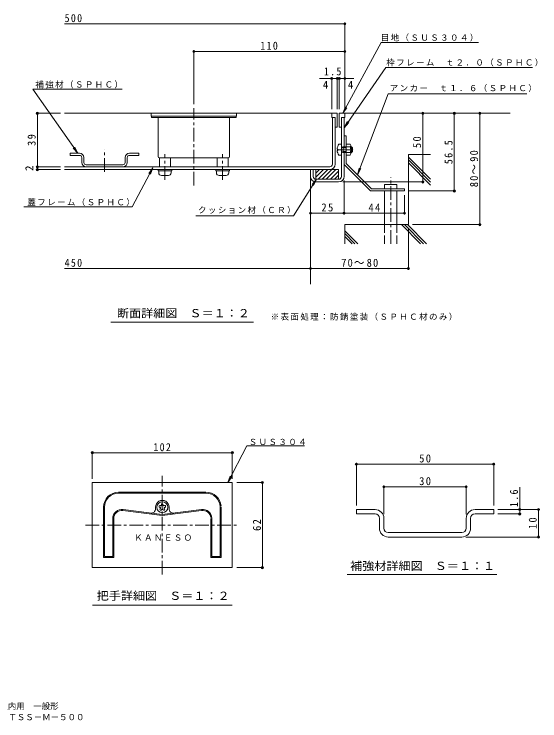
# Model space of a CAD drawing. Units: millimetres on the paper, enlarged 5 times, with parts at other scales. Extents: x -885 to 903, y -680 to 607.
# Drawn here: x -55 to 903, y -680 to 607 of the extents above; entities that cross this region are included whole.
import ezdxf
from ezdxf.enums import TextEntityAlignment as Align

# ---------------------------------------------------------------- set-up
doc = ezdxf.new("R2010")
doc.units = ezdxf.units.MM
doc.header["$LTSCALE"] = 5
doc.header["$PDMODE"] = 32
doc.header["$PDSIZE"] = 4
doc.linetypes.add('CHAIN1', pattern=[8, 5, -1, 1, -1])
doc.linetypes.add('DASHED3', pattern=[4, 3, -1])
for name, color, linetype, lineweight in [('D-1_ピット', 2, 'Continuous', 9), ('D-2_蓋', 3, 'Continuous', 9), ('D-3_受枠', 4, 'Continuous', 9), ('D-4_寸法', 7, 'Continuous', 9), ('D-6_躯体', 6, 'Continuous', 5), ('F-0_F-0ﾚｲﾔ', 7, 'Continuous', 9), ('F-4_F-4ﾚｲﾔ', 7, 'Continuous', 9), ('F-F_F-Fﾚｲﾔ', 7, 'Continuous', 9)]:
    doc.layers.add(name, color=color, linetype=linetype, lineweight=lineweight)
doc.layers.add('F-5_F-5ﾚｲﾔ', color=7, linetype='Continuous')
doc.styles.add('ＭＳ ゴシック', font='')
doc.styles.get('ＭＳ ゴシック').set_extended_font_data('MS Gothic')

msp = doc.modelspace()

# ---------------------------------------------------------------- linework, layer by layer
at = {"layer": 'D-1_ピット'}
for p, q in [((195.027, 420.948), (195.027, 425.948)), ((350.027, 420.948), (350.027, 425.948)), ((537.527, 425.948), (537.527, 400.948)), ((537.527, 425.948), (547.527, 425.948)), ((547.527, 425.948), (547.527, 418.448)), ((350.027, 420.948), (195.027, 420.948)), ((195.527, 420.948), (195.527, 418.448)), ((349.527, 418.448), (195.527, 418.448)), ((207.527, 347.198), (207.527, 418.448)), ((337.527, 347.198), (337.527, 418.448)), ((349.527, 420.948), (349.527, 418.448)), ((541.277, 418.448), (547.527, 418.448)), ((541.277, 418.448), (541.277, 310.948)), ((546.277, 418.448), (546.277, 364.698)), ((537.527, 400.948), (541.277, 400.948)), ((546.277, 384.698), (550.276, 384.698)), ((550.276, 384.698), (550.276, 334.698)), ((533.575, 360.948), (534.578, 360.948)), ((534.578, 358.448), (534.578, 360.948)), ((536.968, 369.698), (541.277, 369.698)), ((544.777, 363.198), (541.52, 365.144)), ((544.777, 364.698), (543.5, 363.961)), ((544.777, 364.698), (550.276, 364.698)), ((544.777, 363.198), (550.276, 363.198)), ((557.338, 369.823), (550.276, 369.823)), ((557.338, 364.771), (550.276, 364.771)), ((558.277, 367.297), (558.277, 352.099)), ((558.277, 364.698), (559.777, 364.698)), ((558.277, 363.198), (561.277, 363.198)), ((559.776, 354.698), (559.776, 364.698)), ((561.277, 363.198), (559.777, 364.698)), ((561.277, 363.198), (561.277, 356.198)), ((47.527, 349.448), (47.527, 353.448)), ((64.527, 353.448), (47.527, 353.448)), ((64.527, 349.448), (47.527, 349.448)), ((155.527, 353.448), (172.527, 353.448)), ((155.527, 349.448), (172.527, 349.448)), ((172.527, 349.448), (172.527, 353.448)), ((533.575, 358.448), (534.578, 358.448)), ((541.277, 349.698), (536.968, 349.698)), ((544.777, 356.198), (541.52, 354.252)), ((544.777, 356.198), (550.276, 356.198)), ((544.777, 354.698), (550.276, 354.698)), ((546.277, 354.698), (546.277, 310.948)), ((557.338, 354.625), (550.276, 354.625)), ((557.338, 349.573), (550.276, 349.573)), ((558.277, 356.198), (561.277, 356.198)), ((558.277, 354.698), (559.776, 354.698)), ((561.277, 356.198), (559.776, 354.698)), ((68.527, 336.448), (68.527, 345.448)), ((72.527, 345.448), (72.527, 336.448)), ((147.527, 345.448), (147.527, 336.448)), ((151.527, 336.448), (151.527, 345.448)), ((210.027, 328.448), (210.027, 344.698)), ((335.027, 344.698), (210.027, 344.698)), ((230.027, 328.448), (230.027, 344.698)), ((315.027, 328.448), (315.027, 344.698)), ((335.027, 328.448), (335.027, 344.698)), ((550.276, 334.698), (596.277, 288.698)), ((143.527, 332.448), (76.527, 332.448)), ((207.527, 320.948), (207.527, 323.448)), ((232.527, 320.948), (232.527, 323.448)), ((312.527, 320.948), (312.527, 323.448)), ((337.527, 320.948), (337.527, 323.448)), ((485.027, 310.948), (485.027, 323.448)), ((490.027, 310.948), (490.027, 323.448)), ((546.277, 333.041), (594.62, 284.698)), ((232.527, 320.948), (207.527, 320.948)), ((208.777, 317.698), (208.777, 320.948)), ((226.277, 312.698), (213.777, 312.698)), ((231.277, 317.698), (231.277, 320.948)), ((312.527, 320.948), (337.527, 320.948)), ((313.777, 317.698), (313.777, 320.948)), ((318.777, 312.698), (331.277, 312.698)), ((336.277, 317.698), (336.277, 320.948)), ((495.027, 305.948), (536.277, 305.948)), ((495.027, 300.948), (536.277, 300.948)), ((594.62, 284.698), (656.277, 284.698)), ((596.277, 288.698), (656.277, 288.698)), ((656.277, 288.698), (656.277, 284.698))]:
    msp.add_line(p, q, dxfattribs=at)
at = {"layer": 'D-1_ピット', "linetype": 'CHAIN1'}
for p, q in [((272.527, 294.511), (272.527, 435.217)), ((110.027, 319.559), (110.027, 359.582)), ((220.027, 304.616), (220.027, 351.714)), ((325.027, 304.616), (325.027, 351.714)), ((533.359, 359.698), (563.563, 359.698))]:
    msp.add_line(p, q, dxfattribs=at)
at = {"layer": 'D-1_ピット'}
msp.add_lwpolyline([(544.777, 364.698), (544.777, 354.698), (543.5, 355.435)], dxfattribs=at)
for centre, radius, start, end in [((549.777, 359.698), 16.25, 142.02013, 175.58826), ((541.777, 365.573), 0.5, 180, 239.14018), ((554.407, 367.297), 3.869, 319.24529, 40.75453), ((544.091, 359.698), 14.185, 339.04448, 20.95552), ((64.527, 345.448), 8, 0, 90), ((64.527, 345.448), 4, 0, 90), ((155.527, 345.448), 8, 90, 180), ((155.527, 345.448), 4, 90, 180), ((549.777, 359.698), 16.25, 184.41174, 217.97987), ((541.777, 353.823), 0.5, 120.85982, 180), ((554.407, 352.099), 3.869, 319.24486, 40.75514), ((76.527, 336.448), 8, 180, 270), ((76.527, 336.448), 4, 180, 270), ((143.527, 336.448), 4, 270, 0), ((143.527, 336.448), 8, 270, 0), ((210.027, 347.198), 2.5, 180, 270), ((335.027, 347.198), 2.5, 270, 0), ((213.777, 317.698), 5, 180, 270), ((226.277, 317.698), 5, 270, 0), ((318.777, 317.698), 5, 180, 270), ((331.277, 317.698), 5, 270, 0), ((495.027, 310.948), 10, 180, 270), ((495.027, 310.948), 5, 180, 270), ((536.277, 310.948), 5, 270, 0), ((536.277, 310.948), 10, 270, 0)]:
    msp.add_arc(centre, radius, start, end, dxfattribs=at)
at = {"layer": 'D-2_蓋'}
for p, q in [((533.777, 425.948), (37.347, 425.948)), ((523.777, 425.948), (523.777, 418.448)), ((533.777, 425.948), (533.777, 400.948)), ((530.027, 418.448), (523.777, 418.448)), ((525.027, 418.448), (525.027, 333.448)), ((530.027, 418.448), (530.027, 333.448)), ((533.777, 400.948), (530.027, 400.948)), ((520.027, 328.448), (37.347, 328.448)), ((520.027, 323.448), (37.347, 323.448)), ((87.738, -401.303), (87.738, -246.303)), ((87.738, -246.303), (342.738, -246.303)), ((342.738, -401.303), (342.738, -246.303)), ((135.738, -263.803), (294.738, -263.803)), ((135.738, -265.553), (294.738, -265.553)), ((108.238, -382.803), (108.238, -291.303)), ((109.988, -381.053), (109.988, -291.303)), ((143.85, -295.464), (215.238, -304.539)), ((202.738, -294.436), (202.738, -291.303)), ((211.097, -291.797), (210.417, -291.576)), ((211.597, -293.336), (211.177, -293.915)), ((212.179, -288.469), (211.499, -288.248)), ((213.488, -287.518), (213.488, -286.803)), ((214.429, -295.393), (214.008, -295.972)), ((286.626, -295.464), (215.238, -304.539)), ((216.047, -295.393), (216.467, -295.972)), ((216.988, -287.518), (216.988, -286.803)), ((218.297, -288.469), (218.977, -288.248)), ((218.878, -293.336), (219.298, -293.915)), ((219.378, -291.797), (220.058, -291.576)), ((227.738, -294.436), (227.738, -291.303)), ((320.488, -381.053), (320.488, -291.303)), ((322.238, -382.803), (322.238, -291.303)), ((143.629, -297.2), (215.238, -306.303)), ((286.846, -297.2), (215.238, -306.303)), ((303.738, -382.803), (303.738, -312.08)), ((305.488, -381.053), (305.488, -312.08)), ((322.238, -382.803), (303.738, -382.803)), ((320.488, -381.053), (305.488, -381.053)), ((87.738, -401.303), (342.738, -401.303))]:
    msp.add_line(p, q, dxfattribs=at)
at = {"layer": 'D-2_蓋', "linetype": 'CHAIN1'}
for p, q in [((215.238, -413.803), (215.238, -233.803)), ((75.238, -323.803), (355.238, -323.803))]:
    msp.add_line(p, q, dxfattribs=at)
at = {"layer": 'D-2_蓋'}
for points in [[(108.238, -382.803), (126.738, -382.803), (126.738, -312.08)], [(109.988, -381.053), (124.988, -381.053), (124.988, -312.08)]]:
    msp.add_lwpolyline(points, dxfattribs=at)
msp.add_circle((215.238, -291.303), 10, dxfattribs=at)
for centre, radius, start, end in [((520.027, 333.448), 10, 270, 0), ((520.027, 333.448), 5, 270, 0), ((135.738, -291.303), 27.5, 90, 180), ((135.738, -291.303), 25.75, 90, 179.99998), ((294.738, -291.303), 27.5, 4.39571, 90), ((294.738, -291.303), 25.75, 2.24512, 90), ((215.238, -291.303), 12.5, 359.99998, 180), ((141.738, -312.08), 16.75, 82.75548, 179.99998), ((195.238, -294.436), 7.5, 262.75548, 0), ((210.958, -289.912), 1.75, 71.99998, 252), ((212.593, -294.943), 1.75, 144, 324), ((210.788, -292.748), 1, 324, 72), ((212.488, -287.518), 1, 252, 0), ((215.238, -286.803), 1.75, 89.99998, 180), ((215.238, -295.981), 1, 36, 144), ((215.238, -286.803), 1.75, 0, 90), ((217.883, -294.943), 1.75, 216, 36), ((217.988, -287.518), 1, 180, 288), ((219.687, -292.748), 1, 108, 216), ((219.517, -289.912), 1.75, 17.99998, 108), ((219.517, -289.912), 1.75, 288, 18), ((235.238, -294.436), 7.5, 180, 277.24451), ((288.738, -312.08), 16.75, 2.83487, 97.24451), ((141.738, -312.08), 15, 82.75548, 180), ((288.738, -312.08), 15, 7.01646, 97.24451)]:
    msp.add_arc(centre, radius, start, end, dxfattribs=at)
at = {"layer": 'D-3_受枠'}
for p, q in [((495.027, 309.607), (508.868, 323.448)), ((495.027, 317.107), (501.368, 323.448)), ((495.027, 305.948), (495.027, 323.448)), ((498.868, 305.948), (516.368, 323.448)), ((506.368, 305.948), (523.868, 323.448)), ((513.868, 305.948), (531.368, 323.448)), ((520.027, 323.448), (536.277, 323.448)), ((536.277, 305.948), (536.277, 323.448)), ((521.368, 305.948), (536.277, 320.857)), ((528.868, 305.948), (536.277, 313.357))]:
    msp.add_line(p, q, dxfattribs=at)
at = {"layer": 'D-4_寸法'}
for p, q in [((37.347, 588.85), (547.527, 588.85)), ((547.527, 433.448), (547.527, 591.35)), ((613.533, 554.97), (544.128, 425.948)), ((613.533, 554.97), (791.033, 554.97)), ((272.527, 442.717), (272.527, 541.054)), ((272.527, 538.554), (547.527, 538.554)), ((622.169, 509.257), (546.277, 399.817)), ((622.169, 509.257), (889.67, 509.257)), ((533.777, 489.31), (501.496, 489.31)), ((523.777, 433.448), (523.777, 491.811)), ((533.777, 433.448), (533.777, 491.811)), ((537.527, 489.31), (533.777, 489.31)), ((537.527, 433.448), (537.527, 491.811)), ((563.721, 489.31), (537.527, 489.31)), ((-20.388, 470.076), (142.112, 470.076)), ((-20.388, 470.076), (61.531, 353.448)), ((626.523, 461.368), (570.751, 314.224)), ((626.523, 461.368), (879.023, 461.368)), ((544.128, 425.948), (548.562, 437.635)), ((29.847, 425.948), (-14.762, 425.948)), ((-12.262, 328.448), (-12.262, 425.948)), ((544.128, 425.948), (551.436, 436.089)), ((689.611, 300.948), (689.611, 425.948)), ((697.111, 425.948), (692.111, 425.948)), ((746.901, 284.698), (746.901, 425.948)), ((754.401, 425.948), (749.401, 425.948)), ((793.382, 223.254), (793.382, 425.948)), ((800.882, 425.948), (795.882, 425.948)), ((546.277, 399.817), (551.998, 410.931)), ((546.277, 399.817), (554.68, 409.071)), ((61.531, 353.448), (53.073, 362.652)), ((61.531, 353.448), (55.743, 364.527)), ((29.847, 328.448), (-14.762, 328.448)), ((29.847, 323.448), (-14.762, 323.448)), ((-12.262, 323.448), (-12.262, 328.448)), ((160.482, 255.661), (197.936, 326.839)), ((197.936, 326.839), (190.721, 316.631)), ((197.936, 326.839), (193.609, 315.111)), ((570.751, 314.224), (573.618, 326.391)), ((570.751, 314.224), (576.669, 325.234)), ((495.904, 305.948), (487.955, 296.302)), ((543.777, 300.948), (692.111, 300.948)), ((546.277, 303.448), (546.277, 241.614)), ((663.777, 284.698), (749.401, 284.698)), ((656.277, 277.198), (656.277, 241.614)), ((160.482, 255.661), (-36.739, 255.661)), ((454.099, 239.02), (276.473, 239.02)), ((485.027, 244.114), (546.277, 244.114)), ((485.027, 236.614), (485.027, 241.614)), ((546.277, 244.114), (656.277, 244.114)), ((670.877, 223.254), (795.882, 223.254)), ((663.377, 215.754), (663.377, 140.845)), ((485.027, 143.345), (37.347, 143.345)), ((663.377, 143.345), (485.027, 143.345)), ((485.027, 135.845), (485.027, 140.845)), ((121.23, 45.798), (381.519, 45.798)), ((369.115, -179.713), (334.671, -246.303)), ((369.115, -179.713), (474.02, -179.713)), ((87.738, -239.606), (87.738, -190.422)), ((87.738, -191.922), (342.738, -191.922)), ((342.738, -239.606), (342.738, -190.422)), ((334.671, -246.303), (338.916, -234.545)), ((334.671, -246.303), (341.814, -236.045)), ((351.101, -246.303), (399.062, -246.303)), ((397.562, -401.303), (397.562, -246.303)), ((351.101, -401.303), (399.062, -401.303)), ((87.842, -469.428), (342.633, -469.428))]:
    msp.add_line(p, q, dxfattribs=at)
msp.add_lwpolyline([(454.099, 239.02), (495.904, 305.948), (490.722, 294.573)], dxfattribs=at)
for p in [(547.527, 588.85), (272.527, 538.554), (547.527, 538.554), (523.777, 489.31), (533.777, 489.31), (537.527, 489.31), (547.527, 489.31), (-12.262, 425.948), (689.611, 425.948), (746.901, 425.948), (793.382, 425.948), (-12.262, 328.448), (-12.262, 323.448), (689.611, 300.948), (746.901, 284.698), (485.027, 244.114), (546.277, 244.114), (656.277, 244.114), (793.382, 223.254), (485.027, 143.345), (663.377, 143.345), (87.738, -191.922), (342.738, -191.922), (397.562, -246.303), (397.562, -401.303)]:
    msp.add_point(p, dxfattribs=at)
at = {"layer": 'D-6_躯体'}
for p, q in [((547.527, 425.948), (848.516, 425.948)), ((703.777, 350.948), (663.377, 350.948)), ((663.377, 346.348), (703.777, 305.948)), ((663.377, 341.044), (703.777, 300.645)), ((663.377, 335.741), (703.777, 295.342)), ((485.027, 310.948), (485.027, 114.711)), ((620.027, 296.198), (642.527, 296.198)), ((620.027, 288.698), (620.027, 296.198)), ((642.527, 288.698), (642.527, 296.198)), ((620.027, 223.254), (620.027, 284.698)), ((642.527, 223.254), (642.527, 284.698)), ((547.527, 188.448), (547.527, 223.254)), ((650.864, 223.254), (685.67, 188.448)), ((656.167, 223.254), (690.973, 188.448)), ((661.47, 223.254), (696.277, 188.448)), ((547.527, 212.198), (571.277, 188.448)), ((547.527, 206.895), (565.973, 188.448)), ((547.527, 201.592), (560.67, 188.448))]:
    msp.add_line(p, q, dxfattribs=at)
at = {"layer": 'D-6_躯体', "linetype": 'CHAIN1'}
msp.add_line((631.277, 188.448), (631.277, 308.932), dxfattribs=at)
at = {"layer": 'D-6_躯体', "linetype": 'DASHED3'}
for p, q in [((620.027, 223.254), (620.027, 188.448)), ((642.527, 223.254), (642.527, 188.448))]:
    msp.add_line(p, q, dxfattribs=at)
at = {"layer": 'D-6_躯体'}
msp.add_lwpolyline([(547.527, 223.254), (663.377, 223.254), (663.377, 350.948)], dxfattribs=at)
at = {"layer": 'F-0_F-0ﾚｲﾔ'}
for p, q in [((568.662, -295.501), (568.662, -303.501)), ((568.662, -295.501), (602.662, -295.501)), ((784.663, -295.501), (818.663, -295.501)), ((818.663, -295.501), (818.663, -303.501)), ((568.662, -303.501), (602.662, -303.501)), ((784.663, -303.501), (818.663, -303.501)), ((610.663, -329.501), (610.663, -311.501)), ((618.662, -329.501), (618.662, -311.501)), ((768.662, -329.501), (768.662, -311.501)), ((776.663, -329.501), (776.663, -311.501)), ((626.663, -337.501), (760.662, -337.501)), ((626.663, -345.501), (760.662, -345.501))]:
    msp.add_line(p, q, dxfattribs=at)
for centre, radius, start, end in [((602.662, -311.501), 16, 0, 90), ((784.663, -311.501), 16, 90, 180), ((602.662, -311.501), 8, 0, 90), ((784.663, -311.501), 8, 90, 180), ((626.663, -329.501), 16, 180, 270), ((626.663, -329.501), 8, 180, 270), ((760.662, -329.501), 8, 270, 0), ((760.662, -329.501), 16, 270, 0)]:
    msp.add_arc(centre, radius, start, end, dxfattribs=at)
at = {"layer": 'F-4_F-4ﾚｲﾔ'}
for p, q in [((568.662, -288.001), (568.662, -210.415)), ((568.662, -212.915), (818.663, -212.915)), ((818.663, -288.001), (818.663, -210.415)), ((618.662, -304.001), (618.662, -251.691)), ((618.662, -254.191), (768.662, -254.191)), ((768.662, -304.001), (768.662, -251.691)), ((866.055, -303.501), (866.055, -254.51)), ((826.163, -295.501), (902.784, -295.501)), ((900.284, -345.501), (900.284, -295.501)), ((826.163, -303.501), (868.555, -303.501)), ((768.162, -345.501), (902.784, -345.501))]:
    msp.add_line(p, q, dxfattribs=at)
for p in [(568.662, -212.915), (818.663, -212.915), (618.662, -254.191), (768.662, -254.191), (866.055, -295.501), (900.284, -295.501), (866.055, -303.501), (900.284, -345.501)]:
    msp.add_point(p, dxfattribs=at)
at = {"layer": 'F-F_F-Fﾚｲﾔ'}
msp.add_line((551.618, -413.483), (824.523, -413.483), dxfattribs=at)

# ---------------------------------------------------------------- texts
at = {"layer": 'D-4_寸法', "color": 2, "style": 'ＭＳ ゴシック'}
for p in [(507.605, 466.311), (553.086, 466.311)]:
    msp.add_text('4', height=14.66, dxfattribs=at).set_placement(p, align=Align.BOTTOM_LEFT)
msp.add_text('2', height=14.66, rotation=90, dxfattribs=at).set_placement((-15.262, 320.948), align=Align.BOTTOM_LEFT)
at = {"layer": 'D-4_寸法', "color": 2, "style": 'ＭＳ ゴシック', "width": 1.1}
for s, p in [('断面詳細図\u3000Ｓ＝１：２', (132.655, 50.203)), ('把手詳細図\u3000Ｓ＝１：２', (95.832, -464.402))]:
    msp.add_text(s, height=14.66, dxfattribs=at).set_placement(p, align=Align.BOTTOM_LEFT)
at = {"layer": 'D-4_寸法', "color": 2, "char_height": 14.66, "attachment_point": 7, "style": 'ＭＳ ゴシック'}
for s, insert in [('\\T1.27;\\W0.9;500', (37.347, 591.85)), ('\\T1.27;\\W0.9;110', (393.777, 541.554)), ('\\T1.27;\\W0.9;1.5', (509.562, 494.886)), ('\\T1.27;\\W0.95;25', (505.027, 247.114)), ('\\T1.27;\\W0.95;44', (590.652, 247.114)), ('\\T1.27;\\W0.9;450', (37.347, 146.345)), ('\\T1.22;\\W0.95;70～80', (541.077, 146.345)), ('\\T1.27;\\W0.9;102', (198.988, -189.422))]:
    msp.add_mtext(s, dxfattribs=dict(at, insert=insert))
at = {"layer": 'D-4_寸法', "char_height": 11, "attachment_point": 7, "style": 'ＭＳ ゴシック'}
for s, insert in [('\\T1.17;目地（ＳＵＳ３０４）', (613.068, 556.731)), ('\\T1.17;枠フレーム\u3000ｔ２．０（ＳＰＨＣ）', (623.176, 511.479)), ('\\T1.17;補強材（ＳＰＨＣ）', (-15.943, 471.405)), ('\\T1.17;アンカー\u3000ｔ１．６（ＳＰＨＣ）', (629.442, 464.834)), ('\\T1.17;蓋フレーム（ＳＰＨＣ）', (-30.535, 257.072)), ('\\T1.17;クッション材（ＣＲ）', (280.289, 242.844)), ('\\T1.17;※表面処理：防錆塗装（ＳＰＨＣ材のみ）', (412.606, 48.577)), ('\\T1.17;ＳＵＳ３０４', (372.591, -178.199)), ('\\T1.17;ＫＡＮＥＳＯ', (163.988, -352.348))]:
    msp.add_mtext(s, dxfattribs=dict(at, insert=insert))
at = {"layer": 'D-4_寸法', "color": 2, "char_height": 14.66, "attachment_point": 7, "rotation": 90, "style": 'ＭＳ ゴシック'}
for s, insert in [('\\T1.27;\\W0.95;39', (-15.262, 366.573)), ('\\T1.27;\\W0.95;50', (686.611, 362.638)), ('\\T1.28;\\W0.9;56.5', (743.901, 333.448)), ('\\T1.22;\\W0.95;80～90', (790.382, 291.476)), ('\\T1.27;\\W0.95;62', (395.062, -334.428))]:
    msp.add_mtext(s, dxfattribs=dict(at, insert=insert))
at = {"layer": 'F-4_F-4ﾚｲﾔ', "color": 2, "char_height": 14.66, "attachment_point": 7, "style": 'ＭＳ ゴシック'}
for s, insert in [('\\T1.27;\\W0.95;50', (683.038, -209.915)), ('\\T1.27;\\W0.95;30', (683.037, -251.191))]:
    msp.add_mtext(s, dxfattribs=dict(at, insert=insert))
at = {"layer": 'F-4_F-4ﾚｲﾔ', "color": 2, "char_height": 14.66, "attachment_point": 7, "rotation": 90, "style": 'ＭＳ ゴシック'}
for s, insert in [('\\T1.27;\\W0.9;1.6', (863.055, -290.863)), ('\\T1.27;\\W0.95;10', (897.284, -331.126))]:
    msp.add_mtext(s, dxfattribs=dict(at, insert=insert))
at = {"layer": 'F-5_F-5ﾚｲﾔ', "style": 'ＭＳ ゴシック'}
msp.add_text('フロアーハッチ\u3000充填用（充填深さ：29mm）\u3000屋内用\u3000一般形', height=11, dxfattribs=at).set_placement((-403.973, -662.327), align=Align.BOTTOM_LEFT)
at = {"layer": 'F-F_F-Fﾚｲﾔ', "color": 2, "style": 'ＭＳ ゴシック', "width": 1.1}
msp.add_text('補強材詳細図\u3000Ｓ＝１：１', height=14.66, dxfattribs=at).set_placement((557.333, -409.936), align=Align.BOTTOM_LEFT)
at = {"layer": 'F-F_F-Fﾚｲﾔ', "style": 'ＭＳ ゴシック'}
msp.add_text('スチール製\u3000ステンレス目地\u3000把手ロック式\u3000ＭＴＳＳ－Ｍ－５００', height=11, dxfattribs=at).set_placement((-403.973, -682.327), align=Align.BOTTOM_LEFT)

doc.saveas('drawing.dxf')
